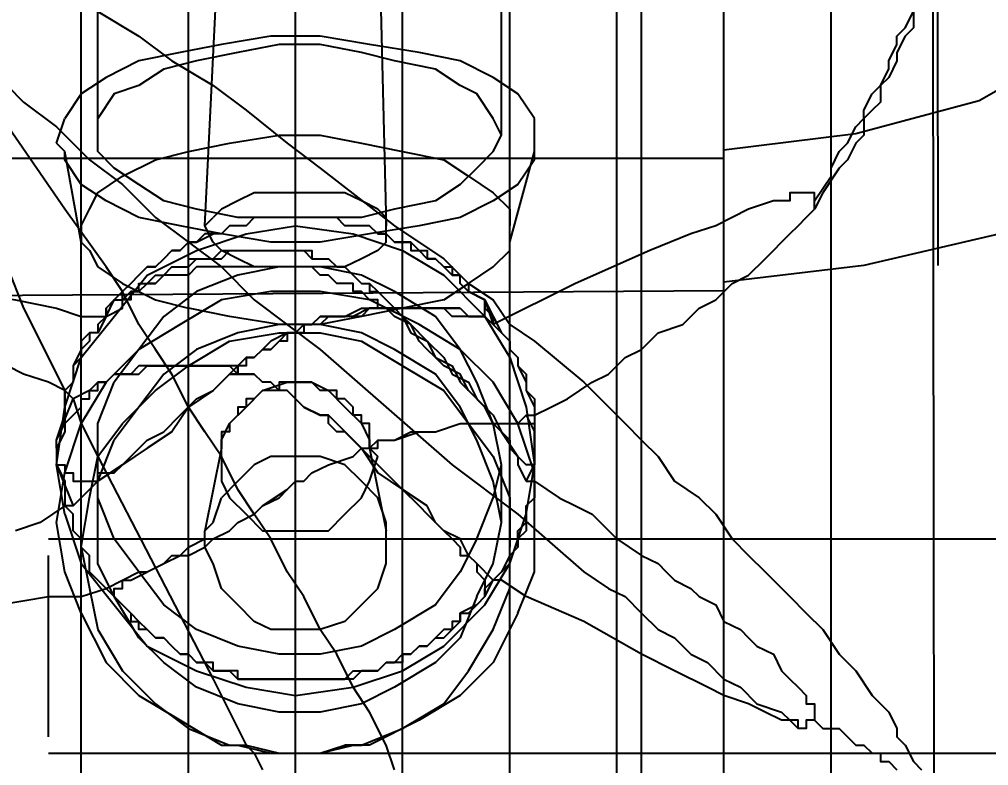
# Model space of a CAD drawing. Header units: millimetres. Extents: x 88585 to 99951, y -167251 to -159927.
# Drawn here: x 91686.1 to 91763.3, y -164252.1 to -164192.7 of the extents above; entities that cross this region are included whole.
import ezdxf

# ---------------------------------------------------------------- set-up
doc = ezdxf.new("R2010")
doc.units = ezdxf.units.MM
doc.header["$LTSCALE"] = 13
doc.layers.add('1', color=4, linetype='Continuous')
doc.layers.add('标注、文本', color=3, linetype='Continuous', lineweight=25)
doc.styles.get("Standard").update_dxf_attribs({"font": 'gbenor.shx', "bigfont": 'gbcbig.shx'})
doc.dimstyles.new('1-15', dxfattribs={"dimscale": 14, "dimtxt": 3.5, "dimasz": 2, "dimexe": 1.5, "dimexo": 0.5, "dimgap": 0.5, "dimtad": 1, "dimtoh": 1, "dimdec": 1, "dimdsep": 46, "dimtxsty": 'Standard', "dimcen": 2.5, "dimclrd": 3, "dimclre": 3, "dimclrt": 3, "dimadec": 0, "dimazin": 2, "dimtfac": 1, "dimtdec": 1, "dimtmove": 0, "dimatfit": 2, "dimfxl": 1, "dimarcsym": 0})

# ---------------------------------------------------------------- blocks, each defined once
blk = doc.blocks.new('A$C6BCA710F')
at = {"layer": '1'}
for points in [[(59.749, 378.851), (59.749, 525.926), (155.611, 525.27)], [(104.397, 525.27), (104.397, 5.253)], [(112.933, 525.27), (112.933, 5.253)], [(121.469, 525.27), (121.469, 5.253)], [(130.004, 525.27), (130.004, 5.253)], [(138.54, 525.27), (138.54, 5.253)], [(147.075, 525.27), (147.075, 5.253)], [(155.611, 525.27), (155.611, 5.253)], [(219.957, 461.581), (218.643, 472.086), (216.017, 483.248), (211.421, 493.097), (204.855, 501.633), (196.976, 509.512), (187.784, 516.078), (177.935, 520.674), (166.773, 523.3), (155.611, 524.613)], [(164.147, 524.613), (164.147, 5.253)], [(172.682, 523.3), (172.026, 7.222)], [(155.611, 514.764), (59.749, 514.764)], [(208.795, 460.924), (207.482, 471.43), (204.855, 481.279), (199.603, 490.471), (193.037, 498.35), (185.158, 504.916), (175.965, 510.168), (166.117, 512.795), (155.611, 514.108)], [(129.348, 274.453), (128.691, 272.484), (127.378, 269.857), (126.065, 267.888), (124.752, 265.261), (123.438, 263.292), (122.125, 260.665), (120.812, 258.695), (119.499, 256.069), (118.186, 254.099), (116.872, 252.13), (115.559, 249.503), (114.246, 247.533), (112.933, 245.564), (111.62, 242.937), (110.307, 240.968), (108.993, 238.998), (107.68, 236.371), (106.367, 234.402), (103.084, 229.806), (97.175, 221.27)], [(117.529, 272.484), (118.186, 273.14), (118.842, 274.453)], [(144.449, 243.594), (147.732, 246.877), (149.045, 248.19), (150.359, 249.503), (151.672, 251.473), (153.641, 252.786), (154.955, 254.099), (156.268, 256.069), (157.581, 257.382), (158.894, 258.695), (160.864, 260.665), (162.177, 261.978), (163.49, 263.292), (164.803, 265.261), (166.117, 266.575), (167.43, 268.544), (168.743, 269.857), (169.399, 271.171), (169.399, 271.827), (170.056, 272.484), (170.713, 273.797), (171.369, 274.453)], [(162.834, 270.514), (163.49, 271.171), (164.803, 271.171), (165.46, 271.827), (166.117, 272.484), (166.773, 272.484), (167.43, 273.14), (168.086, 273.14), (168.086, 273.797), (168.743, 273.797), (169.399, 274.453)], [(147.075, 295.464), (147.075, 242.281)], [(149.045, 292.838), (149.045, 240.968)], [(101.771, 273.14), (186.471, 273.14)], [(104.397, 261.978), (106.367, 265.918), (108.993, 268.544), (112.276, 270.514), (115.559, 272.484), (116.872, 272.484), (117.529, 272.484), (120.155, 273.14), (123.438, 273.14), (125.408, 272.484)], [(116.872, 272.484), (119.499, 273.14), (123.438, 273.14), (126.065, 272.484), (125.408, 272.484), (126.721, 272.484), (130.004, 271.171), (133.287, 269.201), (135.257, 266.575), (137.227, 263.292), (138.54, 260.009), (138.54, 256.726)], [(103.084, 244.251), (103.741, 244.907), (104.397, 246.877), (105.71, 249.503), (114.903, 267.231), (117.529, 272.484)], [(105.054, 260.009), (105.71, 263.292), (107.68, 266.575), (110.307, 269.201), (112.933, 271.171), (116.216, 272.484), (117.529, 272.484)], [(139.196, 261.978), (137.227, 265.918), (134.6, 268.544), (131.317, 270.514), (127.378, 272.484), (126.065, 272.484)], [(97.175, 218.644), (99.801, 221.27), (102.428, 223.24), (105.054, 225.866), (107.68, 227.836), (110.307, 230.462), (112.933, 232.432), (115.559, 234.402), (118.186, 237.028), (123.438, 240.968), (128.691, 245.564), (133.944, 250.16), (139.196, 254.099), (144.449, 258.695), (146.419, 260.009), (147.732, 260.665), (149.045, 261.978), (150.359, 263.292), (151.672, 263.948), (152.985, 265.261), (154.298, 265.918), (155.611, 267.231), (156.924, 267.888), (158.237, 269.201), (160.207, 269.857), (160.864, 270.514), (161.52, 271.171)], [(101.771, 271.827), (101.771, 257.382)], [(161.52, 271.171), (161.52, 270.514), (160.864, 270.514), (160.207, 270.514), (158.894, 269.857), (157.581, 269.201), (155.611, 268.544), (154.298, 267.888), (151.672, 266.575), (149.045, 265.261)], [(162.834, 270.514), (162.177, 270.514), (162.177, 271.171), (161.52, 271.171), (161.52, 270.514), (160.864, 270.514), (160.207, 270.514)], [(149.045, 257.382), (150.359, 258.039), (151.015, 258.695), (151.672, 259.352), (152.985, 260.009), (153.641, 260.665), (154.955, 261.322), (155.611, 262.635), (156.924, 263.292), (157.581, 263.948), (158.237, 264.605), (159.551, 265.261), (160.207, 266.575), (160.864, 267.231), (161.52, 267.888), (162.177, 268.544), (162.177, 269.201), (162.834, 269.201), (162.834, 269.857), (162.834, 270.514)], [(135.914, 260.665), (134.6, 263.948), (132.631, 265.918), (129.348, 267.888), (126.721, 269.201), (123.438, 269.857), (120.155, 269.857), (116.872, 269.201), (113.59, 267.888), (110.963, 265.918), (108.993, 263.948)], [(107.024, 261.322), (109.65, 264.605), (113.59, 266.575), (117.529, 267.888), (121.469, 268.544), (126.065, 267.888), (130.004, 266.575), (133.287, 264.605), (136.57, 261.322), (138.54, 258.039), (139.853, 254.099), (140.51, 250.16)], [(107.024, 260.665), (108.337, 261.978), (108.337, 262.635), (108.993, 262.635), (109.65, 263.292), (110.307, 263.948), (110.963, 263.948), (111.62, 264.605), (112.276, 265.261), (112.933, 265.261), (113.59, 265.918), (114.246, 265.918), (114.903, 266.575), (115.559, 266.575), (116.216, 266.575), (116.872, 267.231), (117.529, 267.231), (118.842, 267.231), (119.499, 267.231), (120.155, 267.231), (120.812, 267.231), (121.469, 267.231), (122.125, 267.231), (122.782, 267.231), (123.438, 267.231), (124.095, 267.231), (124.752, 267.231), (125.408, 267.231), (126.065, 266.575), (126.721, 266.575), (127.378, 266.575), (128.034, 266.575), (128.691, 265.918), (129.348, 265.918), (130.004, 265.261), (130.661, 265.261), (131.317, 264.605), (131.974, 264.605), (132.631, 263.948), (133.287, 263.948), (133.944, 263.292), (134.6, 262.635), (134.6, 261.978), (135.257, 261.978), (135.914, 261.322), (136.57, 260.665), (136.57, 260.009), (137.227, 259.352), (137.883, 258.695), (138.54, 258.039), (138.54, 257.382), (139.196, 256.726), (139.196, 256.069), (139.196, 255.413), (139.853, 254.756), (139.853, 254.099), (139.853, 253.443), (140.51, 252.786), (140.51, 252.13), (140.51, 251.473), (140.51, 249.503), (140.51, 248.847)], [(136.57, 260.665), (135.914, 261.322), (134.6, 261.978), (134.6, 262.635), (133.944, 262.635), (133.944, 263.292), (133.287, 263.292), (132.631, 263.948), (131.974, 264.605), (131.317, 264.605), (130.661, 265.261), (130.004, 265.261), (130.004, 265.918), (129.348, 265.918), (128.691, 265.918), (128.034, 266.575), (127.378, 266.575), (126.721, 266.575), (126.065, 267.231), (125.408, 267.231), (124.752, 267.231), (124.095, 267.231), (123.438, 267.231), (122.782, 267.231), (122.125, 267.231), (121.469, 267.231), (120.812, 267.231), (120.155, 267.231), (119.499, 267.231), (118.842, 267.231), (118.186, 267.231), (117.529, 267.231), (116.872, 267.231), (116.872, 266.575), (116.216, 266.575), (115.559, 266.575), (114.903, 266.575), (114.903, 265.918), (114.246, 265.918), (113.59, 265.918), (112.933, 265.261), (112.276, 265.261), (111.62, 264.605), (110.963, 263.948), (110.307, 263.948), (109.65, 263.292), (108.993, 263.292), (108.993, 262.635), (108.337, 261.978), (107.68, 261.322), (107.024, 260.665)], [(106.367, 260.009), (105.71, 259.352), (105.054, 258.695), (105.054, 257.382), (104.397, 256.726), (104.397, 256.069), (103.741, 255.413), (103.741, 254.099), (103.084, 253.443), (101.114, 254.756), (99.145, 255.413)], [(135.914, 256.069), (134.6, 258.695), (132.631, 261.322), (129.348, 263.292), (126.721, 264.605), (123.438, 265.261), (120.155, 265.261), (116.872, 264.605), (113.59, 263.292), (110.963, 261.322), (108.993, 258.695), (107.024, 256.069), (105.71, 252.786), (105.71, 250.16)], [(149.045, 265.261), (144.449, 262.635), (139.853, 260.665), (137.883, 259.352), (137.227, 259.352)], [(108.993, 263.948), (107.024, 260.665)], [(88.639, 263.292), (89.296, 263.292), (91.266, 262.635), (93.892, 262.635), (95.862, 261.978), (97.831, 261.322), (101.771, 260.665), (104.397, 260.665), (106.367, 260.009)], [(128.034, 260.009), (126.721, 261.322), (125.408, 262.635), (123.438, 263.292), (121.469, 263.292), (119.499, 263.292), (118.186, 262.635), (116.872, 261.322), (115.559, 260.009), (114.903, 258.039), (114.246, 256.726)], [(104.397, 261.978), (103.084, 258.695), (102.428, 254.756)], [(139.196, 261.978), (140.51, 258.695), (140.51, 254.756)], [(104.397, 258.039), (107.024, 261.322)], [(107.024, 260.665), (105.71, 258.039), (105.71, 254.756)], [(106.367, 260.009), (107.024, 260.665)], [(106.367, 260.009), (107.024, 260.665)], [(107.024, 260.665), (107.024, 260.009), (107.68, 260.009), (107.68, 259.352), (108.337, 259.352), (110.963, 258.039), (111.62, 257.382), (112.933, 257.382), (114.246, 256.726), (114.903, 256.069), (116.216, 255.413), (116.872, 254.756), (118.186, 254.099), (118.842, 253.443), (120.812, 252.13), (121.469, 251.473), (122.125, 251.473), (122.782, 250.816), (124.095, 250.16), (126.065, 249.503)], [(122.125, 245.564), (123.438, 246.22), (124.095, 246.22), (124.752, 246.877), (126.721, 248.847), (128.034, 250.816), (130.004, 252.13), (131.317, 253.443), (131.974, 254.099), (133.287, 255.413), (133.944, 256.069), (134.6, 256.726), (134.6, 257.382), (135.257, 257.382), (135.914, 258.039), (135.914, 258.695), (136.57, 259.352), (136.57, 260.009), (136.57, 260.665)], [(135.914, 260.665), (137.227, 258.039), (137.883, 254.756)], [(136.57, 260.665), (137.227, 259.352)], [(136.57, 260.665), (136.57, 260.009), (137.227, 259.352)], [(104.397, 256.726), (105.054, 260.009)], [(106.367, 260.009), (107.68, 259.352), (108.993, 258.695), (109.65, 258.695), (110.963, 258.039), (112.276, 257.382), (112.933, 256.726), (114.246, 256.069), (114.903, 256.069), (116.216, 255.413), (116.872, 254.756), (118.186, 254.099), (118.842, 253.443), (120.155, 252.786), (120.812, 252.13), (121.469, 251.473), (122.125, 251.473), (122.782, 250.816)], [(128.034, 260.009), (128.691, 258.039), (128.691, 256.726)], [(137.227, 259.352), (135.914, 258.039), (135.257, 257.382), (134.6, 256.069), (133.287, 255.413), (132.631, 254.756), (131.974, 253.443), (130.004, 252.13), (128.034, 250.16), (126.065, 248.19), (125.408, 247.533), (124.752, 247.533), (124.095, 246.877), (124.095, 246.22), (123.438, 246.22), (122.125, 245.564), (121.469, 244.907), (120.812, 244.251), (120.155, 244.251), (119.499, 243.594), (118.842, 243.594), (118.186, 242.937), (117.529, 242.937), (116.872, 242.937), (116.872, 242.281), (116.216, 242.281), (115.559, 242.281), (114.246, 242.281), (113.59, 242.281), (112.933, 242.281), (111.62, 242.281), (110.963, 242.281), (109.65, 242.281), (108.993, 242.281), (108.337, 242.937), (107.68, 242.937), (107.024, 242.937), (106.367, 243.594), (105.71, 243.594), (105.054, 244.251), (103.741, 244.907), (103.084, 244.251)], [(140.51, 251.473), (140.51, 252.786), (139.853, 253.443), (139.853, 254.099), (139.853, 254.756), (139.853, 255.413), (139.196, 256.069), (139.196, 256.726), (138.54, 257.382), (137.883, 258.695), (137.227, 259.352)], [(103.084, 254.099), (104.397, 258.039)], [(140.51, 251.473), (142.479, 252.786), (143.793, 253.443), (145.106, 254.099), (145.762, 254.756), (147.075, 256.069), (149.045, 257.382)], [(104.397, 256.726), (105.054, 252.786), (105.71, 249.503), (107.68, 246.877), (110.307, 244.251), (112.933, 242.281), (116.216, 240.311), (120.155, 239.654), (123.438, 239.654), (126.721, 240.311), (130.004, 242.281), (133.287, 244.251), (135.257, 246.877), (137.227, 249.503)], [(114.246, 256.726), (114.246, 255.413)], [(128.691, 256.726), (128.691, 255.413)], [(137.227, 249.503), (138.54, 252.786), (138.54, 256.726)], [(101.771, 256.069), (186.471, 256.069)], [(135.914, 256.069), (137.227, 252.786), (137.883, 250.16)], [(115.559, 248.847), (114.246, 255.413)], [(114.246, 255.413), (114.903, 254.756)], [(128.691, 255.413), (128.691, 254.756), (128.034, 252.786), (126.721, 251.473), (125.408, 250.16), (123.438, 249.503), (121.469, 249.503), (119.499, 249.503), (118.186, 250.16), (116.872, 251.473), (115.559, 252.786)], [(115.559, 251.473), (116.216, 252.786), (117.529, 254.099), (118.842, 255.413), (120.812, 255.413), (122.782, 255.413), (124.095, 255.413), (125.408, 254.099), (126.721, 252.786), (127.378, 251.473), (128.034, 249.503)], [(127.378, 248.847), (128.691, 255.413)], [(102.428, 254.756), (103.084, 250.816)], [(105.71, 254.756), (105.71, 250.16)], [(105.71, 254.756), (105.71, 251.473), (107.024, 248.19)], [(137.883, 254.756), (137.227, 251.473), (135.914, 248.19), (134.6, 245.564), (132.631, 242.937), (129.348, 240.968), (126.721, 239.654), (123.438, 238.998), (120.155, 238.998), (116.872, 239.654), (113.59, 240.968), (110.963, 242.937), (108.993, 245.564), (107.024, 248.19)], [(114.903, 254.756), (115.559, 252.786)], [(137.883, 254.756), (137.883, 250.16)], [(140.51, 254.756), (140.51, 250.816)], [(103.084, 254.099), (102.428, 250.16), (103.084, 251.473), (103.084, 253.443)], [(102.428, 250.16), (103.741, 253.443)], [(137.227, 238.998), (136.57, 238.341), (135.914, 238.341), (135.257, 238.341), (134.6, 238.341), (133.944, 238.341), (133.287, 237.685), (132.631, 237.685), (131.974, 237.685), (131.317, 237.685), (130.661, 237.685), (130.004, 237.685), (128.691, 237.685), (127.378, 237.685), (126.065, 238.341), (125.408, 238.341), (124.752, 238.341), (124.095, 238.341), (123.438, 238.341), (122.782, 238.998), (122.125, 238.998), (122.125, 239.654), (121.469, 239.654), (120.812, 239.654), (119.499, 240.311), (118.842, 240.968), (118.186, 241.624), (117.529, 241.624), (117.529, 242.281), (116.872, 242.281), (114.903, 244.251), (112.933, 245.564), (111.62, 247.533), (109.65, 248.847), (107.68, 250.16), (105.71, 251.473), (105.054, 252.13), (103.741, 253.443), (103.084, 253.443)], [(102.428, 250.16), (103.084, 250.16), (103.084, 250.816), (103.741, 250.816), (103.741, 251.473), (104.397, 251.473), (105.054, 251.473), (105.71, 251.473), (105.71, 250.816), (106.367, 250.816), (107.024, 250.816), (107.68, 250.16), (108.337, 249.503), (109.65, 248.19), (110.963, 247.533), (112.276, 246.22), (113.59, 244.907), (114.903, 244.251)], [(115.559, 249.503), (115.559, 251.473)], [(126.065, 235.058), (126.721, 235.715), (127.378, 235.715), (128.034, 236.371), (128.691, 237.028), (129.348, 237.685), (130.004, 238.341), (130.661, 239.654), (131.974, 240.311), (132.631, 241.624), (133.944, 242.281), (134.6, 243.594), (135.257, 244.251), (136.57, 245.564), (137.227, 246.877), (137.883, 247.533), (138.54, 248.19), (138.54, 248.847), (139.196, 249.503), (139.196, 250.16), (139.853, 251.473)], [(139.853, 251.473), (140.51, 251.473)], [(139.853, 251.473), (140.51, 250.16)], [(140.51, 251.473), (140.51, 250.816), (140.51, 250.16)], [(103.084, 250.816), (104.397, 246.877)], [(140.51, 250.816), (139.196, 246.877), (137.227, 243.594), (134.6, 240.968), (131.317, 238.998)], [(102.428, 248.847), (102.428, 250.16)], [(102.428, 250.16), (103.084, 245.564), (104.397, 241.624), (107.024, 238.341), (109.65, 235.058), (113.59, 233.089), (117.529, 231.775), (121.469, 231.119), (126.065, 231.775)], [(102.428, 248.847), (102.428, 250.16)], [(105.71, 250.16), (105.71, 246.877), (107.024, 243.594)], [(140.51, 250.16), (139.853, 250.16), (139.196, 249.503), (137.883, 247.533), (137.227, 246.877), (136.57, 245.564), (135.914, 244.907), (135.257, 244.251), (134.6, 242.937), (133.287, 242.281), (132.631, 241.624), (131.974, 240.968), (131.317, 240.311), (130.661, 238.998), (129.348, 238.341), (128.691, 237.685), (128.034, 237.685), (128.034, 237.028), (127.378, 237.028), (126.721, 236.371), (126.065, 236.371), (126.065, 235.715), (125.408, 235.715), (124.752, 235.715), (124.095, 235.058), (123.438, 235.058), (122.782, 234.402), (122.125, 234.402), (121.469, 234.402), (120.812, 234.402), (120.155, 234.402), (119.499, 234.402), (118.186, 234.402), (117.529, 234.402), (116.872, 234.402), (116.216, 234.402), (115.559, 234.402), (114.903, 234.402), (114.246, 234.402), (113.59, 234.402), (112.933, 235.058), (112.276, 235.058), (111.62, 235.058), (110.963, 235.058), (110.307, 235.715), (109.65, 235.715), (108.993, 236.371), (108.337, 236.371), (108.337, 237.028), (107.68, 237.028)], [(115.559, 249.503), (115.559, 248.847)], [(126.065, 249.503), (126.721, 248.847), (127.378, 248.847), (128.034, 248.847), (128.034, 248.19), (128.691, 248.19), (129.348, 248.19), (130.661, 247.533), (132.631, 247.533), (134.6, 246.877), (135.257, 246.877), (136.57, 246.877), (137.227, 246.877), (137.883, 246.877), (138.54, 246.877), (139.196, 246.877), (139.853, 246.877), (140.51, 246.877), (140.51, 247.533)], [(126.065, 249.503), (126.721, 248.847), (127.378, 248.847), (128.034, 248.19), (128.691, 248.19), (129.348, 248.19), (131.317, 247.533), (132.631, 247.533), (134.6, 246.877), (135.257, 246.877), (136.57, 246.877), (137.227, 246.877), (138.54, 246.877), (139.196, 246.877), (139.853, 246.22), (140.51, 246.22)], [(127.378, 248.847), (128.034, 249.503)], [(137.883, 250.16), (137.227, 246.877), (135.914, 243.594)], [(139.853, 245.564), (140.51, 250.16)], [(140.51, 248.847), (140.51, 249.503), (140.51, 250.16)], [(140.51, 248.847), (140.51, 250.16)], [(136.57, 237.028), (135.257, 236.371), (134.6, 235.715), (134.6, 235.058), (133.944, 235.058), (133.287, 234.402), (132.631, 233.745), (131.974, 233.745), (131.317, 233.089), (130.661, 232.432), (130.004, 232.432), (129.348, 232.432), (128.691, 231.775), (128.034, 231.775), (127.378, 231.119), (126.721, 231.119), (126.065, 231.119), (125.408, 231.119), (124.752, 230.462), (124.095, 230.462), (123.438, 230.462), (122.782, 230.462), (122.125, 230.462), (120.812, 230.462), (120.155, 230.462), (119.499, 230.462), (118.842, 230.462), (118.186, 230.462), (117.529, 231.119), (116.872, 231.119), (116.216, 231.119), (115.559, 231.775), (114.903, 231.775), (114.246, 231.775), (113.59, 232.432), (112.933, 232.432), (112.276, 233.089), (111.62, 233.089), (110.963, 233.745), (110.307, 234.402), (109.65, 234.402), (108.993, 235.058), (108.337, 235.715), (107.68, 236.371), (107.024, 237.028), (106.367, 237.685), (106.367, 238.341), (105.71, 238.998), (105.71, 239.654), (105.054, 239.654), (104.397, 240.311), (104.397, 240.968), (104.397, 241.624), (103.741, 242.281), (103.741, 243.594), (103.084, 244.251), (103.084, 244.907), (103.084, 245.564), (103.084, 246.22), (103.084, 246.877), (103.084, 247.533), (102.428, 248.847)], [(102.428, 248.847), (102.428, 248.19)], [(127.378, 248.847), (127.378, 248.19), (127.378, 247.533), (127.378, 246.877), (126.721, 246.877), (126.721, 246.22), (126.065, 246.22), (126.065, 245.564), (125.408, 244.907), (124.752, 244.907), (124.752, 244.251), (124.095, 244.251), (123.438, 244.251), (122.782, 243.594), (122.125, 243.594), (121.469, 243.594), (120.812, 243.594), (120.155, 243.594), (120.155, 244.251), (119.499, 244.251), (118.842, 244.251), (118.186, 244.907), (117.529, 244.907), (117.529, 245.564), (116.872, 245.564), (116.872, 246.22), (116.216, 246.877), (116.216, 247.533), (115.559, 247.533), (115.559, 248.19), (115.559, 248.847)], [(115.559, 248.847), (115.559, 248.19), (116.216, 246.877), (117.529, 245.564), (118.842, 244.251), (120.812, 243.594), (122.782, 243.594), (124.095, 244.251), (125.408, 245.564), (126.721, 246.877), (127.378, 248.19), (127.378, 248.847)], [(137.227, 238.341), (137.883, 239.654), (138.54, 240.311), (138.54, 240.968), (139.196, 241.624), (139.196, 242.281), (139.853, 243.594), (139.853, 244.251), (140.51, 244.907), (140.51, 246.22), (140.51, 247.533), (140.51, 248.847)], [(140.51, 248.847), (140.51, 248.19), (140.51, 247.533)], [(102.428, 248.19), (103.084, 246.877), (103.741, 246.22), (104.397, 245.564), (104.397, 244.907), (105.054, 244.907), (105.054, 244.251), (105.71, 244.251), (105.71, 243.594), (106.367, 243.594), (107.024, 242.937), (107.68, 242.937), (108.337, 242.937), (108.993, 242.937), (109.65, 242.281), (110.307, 242.281), (110.963, 242.281), (111.62, 242.281), (112.276, 242.281), (112.933, 242.281), (113.59, 242.281), (114.246, 242.281), (114.903, 242.281), (115.559, 242.281), (116.216, 242.281), (116.872, 242.937), (117.529, 242.937), (118.186, 242.937)], [(102.428, 248.19), (103.741, 244.907)], [(102.428, 248.19), (103.084, 246.22)], [(129.348, 237.685), (130.004, 238.341), (130.661, 238.998), (131.974, 240.311), (133.287, 241.624), (133.944, 242.937), (135.257, 243.594), (135.914, 244.907), (137.227, 246.22), (137.883, 247.533)], [(139.853, 246.22), (140.51, 247.533)], [(140.51, 246.877), (140.51, 247.533)], [(115.559, 237.028), (112.276, 238.998), (108.993, 240.968), (106.367, 243.594), (104.397, 246.877)], [(140.51, 246.22), (140.51, 246.877)], [(103.084, 246.22), (103.084, 244.251)], [(162.834, 229.149), (162.834, 228.492), (162.177, 228.492), (161.52, 228.492), (160.864, 228.492), (160.864, 229.149), (160.207, 229.149), (159.551, 229.149), (157.581, 229.806), (156.268, 230.462), (154.955, 231.119), (152.985, 231.775), (149.702, 233.089), (143.793, 235.715), (137.227, 238.998), (137.883, 239.654), (138.54, 240.311), (138.54, 240.968), (139.196, 241.624), (139.196, 242.281), (139.853, 242.937), (139.853, 243.594), (139.853, 244.251), (140.51, 245.564), (140.51, 246.22)], [(140.51, 246.22), (141.823, 245.564), (143.136, 244.907), (145.106, 243.594), (146.419, 242.937), (147.732, 241.624), (149.045, 240.968), (150.359, 239.654), (152.328, 238.998), (153.641, 237.685), (154.955, 237.028), (156.268, 235.715), (157.581, 235.058), (158.894, 233.745), (159.551, 233.089), (160.207, 232.432), (160.864, 231.775), (161.52, 231.119), (162.177, 230.462), (162.834, 229.806)], [(136.57, 238.341), (138.54, 241.624), (139.853, 245.564)], [(103.084, 244.251), (101.771, 243.594), (99.801, 242.937), (98.488, 242.281), (96.518, 241.624), (95.205, 241.624), (93.235, 240.968), (89.952, 239.654), (87.983, 238.998), (86.669, 238.998), (84.7, 238.341), (83.387, 237.685), (81.417, 237.685), (79.447, 237.028), (78.134, 236.371), (76.164, 236.371)], [(77.477, 234.402), (81.417, 234.402), (84.7, 235.058), (86.669, 235.058), (88.639, 235.058), (89.952, 235.715), (91.922, 235.715), (93.892, 236.371), (95.205, 236.371), (99.145, 237.028), (102.428, 237.685), (104.397, 238.341), (106.367, 238.341), (105.71, 239.654), (105.054, 239.654), (105.054, 240.311), (104.397, 240.968), (103.741, 242.281), (103.741, 242.937), (103.741, 243.594), (103.084, 244.251)], [(89.952, 218.644), (93.235, 225.209), (95.205, 228.492), (96.518, 231.775), (98.488, 234.402), (99.801, 237.685), (103.084, 244.251)], [(114.903, 244.251), (116.216, 242.937), (116.872, 242.937), (116.872, 242.281), (117.529, 241.624), (118.186, 241.624), (118.842, 240.968), (119.499, 240.968), (120.155, 240.311), (120.812, 239.654), (121.469, 239.654), (122.125, 238.998), (122.782, 238.998), (123.438, 238.341), (124.095, 238.341), (124.752, 238.341), (125.408, 238.341), (126.721, 237.685), (127.378, 237.685), (128.034, 237.685), (128.691, 237.685), (129.348, 237.685), (130.004, 237.685), (130.661, 237.685), (131.317, 237.685), (131.974, 237.685), (132.631, 237.685), (133.287, 237.685), (133.944, 237.685), (134.6, 237.685)], [(134.6, 237.685), (133.944, 237.685), (133.287, 237.685), (132.631, 237.685), (131.974, 237.685), (131.317, 237.685), (130.661, 237.685), (130.004, 237.685), (129.348, 237.685), (128.691, 237.685), (128.034, 237.685), (127.378, 237.685), (126.721, 238.341), (125.408, 238.341), (124.752, 238.341), (124.095, 238.341), (123.438, 238.998), (122.782, 238.998), (122.125, 238.998), (121.469, 239.654), (120.812, 239.654), (120.812, 240.311), (120.155, 240.311), (119.499, 240.968), (118.842, 240.968), (118.186, 241.624), (117.529, 241.624), (116.872, 242.281), (116.872, 242.937), (116.216, 242.937), (114.903, 244.251)], [(81.417, 196.976), (83.387, 197.633), (84.7, 198.946), (86.013, 200.259), (87.983, 201.572), (90.609, 203.542), (93.892, 205.512), (96.518, 207.482), (99.801, 210.108), (105.71, 214.047), (108.993, 216.017), (111.62, 217.987), (114.903, 219.957), (117.529, 221.927), (120.812, 224.553), (123.438, 226.523), (129.348, 231.119), (133.287, 233.745), (135.257, 235.715), (137.227, 237.028), (138.54, 238.998), (140.51, 240.311), (144.449, 243.594)], [(108.993, 240.968), (107.024, 243.594)], [(135.914, 243.594), (134.6, 240.968)], [(147.075, 242.281), (147.075, 193.693)], [(113.59, 236.371), (110.963, 238.341), (108.993, 240.968)], [(134.6, 240.968), (132.631, 238.341)], [(149.045, 240.968), (149.045, 198.289)], [(133.287, 237.028), (130.004, 237.685), (126.721, 238.341), (123.438, 238.998), (120.155, 238.998), (116.216, 238.341), (112.933, 237.685)], [(131.317, 238.998), (127.378, 237.028), (123.438, 236.371), (119.499, 236.371), (115.559, 237.028)], [(136.57, 237.028), (137.227, 238.998)], [(106.367, 238.341), (107.68, 237.685), (107.68, 237.028), (108.337, 236.371), (108.993, 236.371), (108.993, 235.715), (109.65, 235.715), (110.307, 235.715), (110.963, 235.058), (111.62, 234.402), (112.276, 234.402), (112.933, 234.402), (112.933, 233.745), (113.59, 233.745), (114.246, 233.745), (114.903, 233.745), (115.559, 233.745), (116.216, 233.089), (116.872, 233.089), (117.529, 233.089), (118.186, 233.089), (118.842, 233.089), (120.155, 233.089), (120.812, 233.089), (121.469, 233.089), (122.125, 233.089), (122.782, 233.089), (122.782, 233.745)], [(106.367, 238.341), (107.024, 237.028)], [(106.367, 238.341), (106.367, 237.685), (107.024, 237.028)], [(132.631, 238.341), (129.348, 236.371), (126.721, 235.058), (123.438, 234.402), (120.155, 234.402), (116.872, 235.058), (113.59, 236.371)], [(128.034, 231.775), (128.691, 231.775), (129.348, 232.432), (130.661, 232.432), (130.661, 233.089), (131.317, 233.089), (131.974, 233.089), (131.974, 233.745), (132.631, 233.745), (133.287, 234.402), (133.944, 234.402), (133.944, 235.058), (134.6, 235.058), (135.257, 235.715), (135.257, 236.371), (136.57, 237.028), (137.227, 238.341)], [(133.287, 235.058), (136.57, 238.341)], [(134.6, 237.685), (135.257, 238.341), (135.914, 238.341), (136.57, 238.341), (136.57, 237.685), (136.57, 237.028)], [(136.57, 237.028), (136.57, 237.685), (137.227, 238.341)], [(107.68, 235.715), (110.307, 237.028), (112.933, 237.685)], [(126.065, 235.058), (126.721, 235.715), (127.378, 235.715), (127.378, 236.371), (128.034, 236.371), (128.691, 237.028), (129.348, 237.685)], [(107.024, 237.028), (107.68, 237.028), (107.68, 236.371), (108.337, 235.715), (108.993, 235.058), (109.65, 234.402), (110.307, 234.402), (110.963, 233.745), (111.62, 233.089), (112.276, 233.089), (112.933, 232.432), (113.59, 232.432), (114.903, 231.775)], [(107.024, 237.028), (107.68, 237.028)], [(107.68, 237.028), (108.337, 236.371), (108.993, 236.371), (109.65, 235.715), (110.307, 235.058), (110.963, 235.058), (111.62, 234.402), (112.276, 234.402), (112.933, 234.402), (113.59, 233.745), (114.903, 233.745), (115.559, 233.089), (116.872, 233.089), (117.529, 233.089), (118.186, 233.089), (119.499, 233.089), (120.155, 233.089), (120.812, 233.089), (121.469, 233.089), (122.125, 233.089), (122.782, 233.745)], [(133.287, 237.028), (135.257, 235.715)], [(104.397, 232.432), (105.054, 233.089), (105.71, 234.402), (107.68, 235.715)], [(135.257, 235.715), (137.227, 234.402), (138.54, 233.089), (138.54, 232.432)], [(122.782, 233.745), (124.095, 233.745), (124.752, 234.402), (125.408, 234.402), (126.065, 235.058)], [(126.065, 231.775), (130.004, 233.089), (133.287, 235.058)], [(128.691, 232.432), (128.034, 233.089), (126.721, 233.745), (125.408, 234.402), (123.438, 234.402), (121.469, 234.402), (119.499, 234.402), (118.186, 234.402), (116.872, 233.745), (115.559, 233.089), (114.903, 232.432)], [(104.397, 232.432), (103.084, 225.209)], [(115.559, 231.775), (112.276, 231.119), (108.993, 230.462), (106.367, 229.149), (104.397, 227.836), (103.084, 225.866), (103.084, 225.209)], [(104.397, 231.119), (104.397, 232.432)], [(114.903, 232.432), (114.246, 231.119)], [(131.317, 231.119), (127.378, 231.775), (123.438, 232.432), (119.499, 232.432), (115.559, 231.775)], [(128.691, 232.432), (128.691, 231.119)], [(138.54, 232.432), (138.54, 231.119)], [(138.54, 232.432), (140.51, 225.209)], [(104.397, 231.119), (105.054, 229.806), (105.71, 228.492), (107.68, 227.179), (110.307, 225.866), (112.933, 225.209), (116.216, 224.553), (120.155, 223.896), (123.438, 223.896), (126.721, 224.553), (130.004, 225.209), (133.287, 225.866), (135.257, 227.179), (137.227, 228.492), (138.54, 229.806), (138.54, 231.119)], [(114.246, 231.119), (115.559, 204.199)], [(114.246, 231.119), (114.903, 230.462)], [(128.691, 231.119), (128.691, 230.462), (128.034, 229.806), (126.721, 229.149), (125.408, 228.492), (123.438, 228.492), (121.469, 228.492), (119.499, 228.492), (118.186, 228.492), (116.872, 229.149), (115.559, 229.806), (114.903, 230.462)], [(128.034, 204.199), (128.691, 231.119)], [(140.51, 225.866), (139.196, 227.836), (137.227, 229.149), (134.6, 230.462), (131.317, 231.119)], [(126.721, 230.462), (123.438, 230.462), (120.155, 230.462), (116.872, 230.462), (113.59, 229.806), (110.963, 229.149), (108.993, 227.836), (107.024, 226.523), (105.71, 225.209), (105.71, 223.896)], [(137.227, 225.209), (135.914, 226.523), (134.6, 227.836), (132.631, 229.149), (129.348, 229.806), (126.721, 230.462)], [(170.713, 214.047), (170.713, 215.361), (170.056, 216.017), (169.399, 217.33), (169.399, 217.987), (168.743, 219.3), (168.086, 219.957), (168.086, 221.27), (167.43, 221.927), (166.773, 222.583), (166.773, 223.896), (166.117, 224.553), (165.46, 225.866), (164.803, 226.523), (163.49, 228.492), (162.834, 229.806)], [(162.834, 229.806), (162.834, 229.149)], [(162.834, 229.149), (164.147, 227.179), (164.147, 226.523), (164.803, 225.209), (165.46, 224.553), (166.117, 223.24), (166.773, 222.583), (166.773, 221.927), (167.43, 220.613), (168.086, 219.957), (168.743, 218.644), (168.743, 217.987), (169.399, 216.674), (169.399, 216.017), (170.056, 215.361), (170.713, 214.047)], [(140.51, 225.866), (140.51, 225.209)], [(103.084, 225.209), (102.428, 224.553)], [(137.227, 225.209), (137.883, 223.896)], [(140.51, 225.209), (140.51, 224.553)], [(102.428, 224.553), (103.084, 222.583)], [(140.51, 224.553), (140.51, 222.583)], [(137.883, 223.896), (137.227, 222.583), (135.914, 220.613), (134.6, 219.957), (132.631, 218.644), (129.348, 217.987), (126.721, 217.33), (123.438, 216.674), (120.155, 216.674), (116.872, 217.33), (113.59, 217.987), (110.963, 218.644), (108.993, 219.957), (107.024, 220.613), (105.71, 222.583)], [(105.71, 223.896), (105.71, 204.199)], [(105.71, 223.896), (105.71, 222.583)], [(137.883, 223.896), (137.883, 204.199)], [(106.367, 219.3), (104.397, 220.613), (103.084, 222.583)], [(140.51, 222.583), (139.196, 220.613)], [(139.196, 220.613), (137.227, 219.3), (134.6, 217.987), (131.317, 217.33), (127.378, 216.674), (123.438, 216.017), (119.499, 216.017), (115.559, 216.674), (112.276, 217.33), (108.993, 217.987), (106.367, 219.3)]]:
    blk.add_lwpolyline(points, dxfattribs=at)
blk.add_lwpolyline([(137.227, 238.341), (137.227, 238.998)], close=True, dxfattribs=at)
blk = doc.blocks.new('*D859')
at = {"layer": 'Defpoints', "color": 0}
for p in [(91994.331, -163568.772), (91994.331, -163897.113), (89816.59, -165461.752)]:
    blk.add_point(p, dxfattribs=at)
at = {"layer": '标注、文本', "color": 3, "lineweight": -2}
for p, q in [((89816.59, -165454.752), (89816.59, -163547.772)), ((91994.331, -163890.113), (91994.331, -163547.772)), ((89844.59, -163568.772), (91966.331, -163568.772))]:
    blk.add_line(p, q, dxfattribs=at)
at = {"layer": '标注、文本', "color": 3}
for points in [[(89844.59, -163564.105), (89844.59, -163573.439), (89816.59, -163568.772)], [(91966.331, -163564.105), (91966.331, -163573.439), (91994.331, -163568.772)]]:
    blk.add_solid(points, dxfattribs=at)
at = {"layer": '标注、文本', "color": 3, "insert": (90905.461, -163537.272), "char_height": 49, "attachment_point": 5}
blk.add_mtext('2178', dxfattribs=at)

msp = doc.modelspace()

# ---------------------------------------------------------------- block references
at = {"layer": '1', "xscale": -1, "rotation": 180}
for p in [(91586.59, -163688.973), (91586.59, -163977.973)]:
    msp.add_blockref('A$C6BCA710F', p, dxfattribs=at)

# ---------------------------------------------------------------- dimensions: what is measured, and where the dimension line sits
at = {"layer": '标注、文本'}
dim = msp.add_linear_dim(base=(91994.331, -163568.772), p1=(89816.59, -165461.752), p2=(91994.331, -163897.113), dimstyle='1-15', override={"dimdec": 0}, dxfattribs=at)
dim.commit()
dim.dimension.update_dxf_attribs({"geometry": '*D859', "text_midpoint": (90905.461, -163537.272)})

doc.saveas('drawing.dxf')
